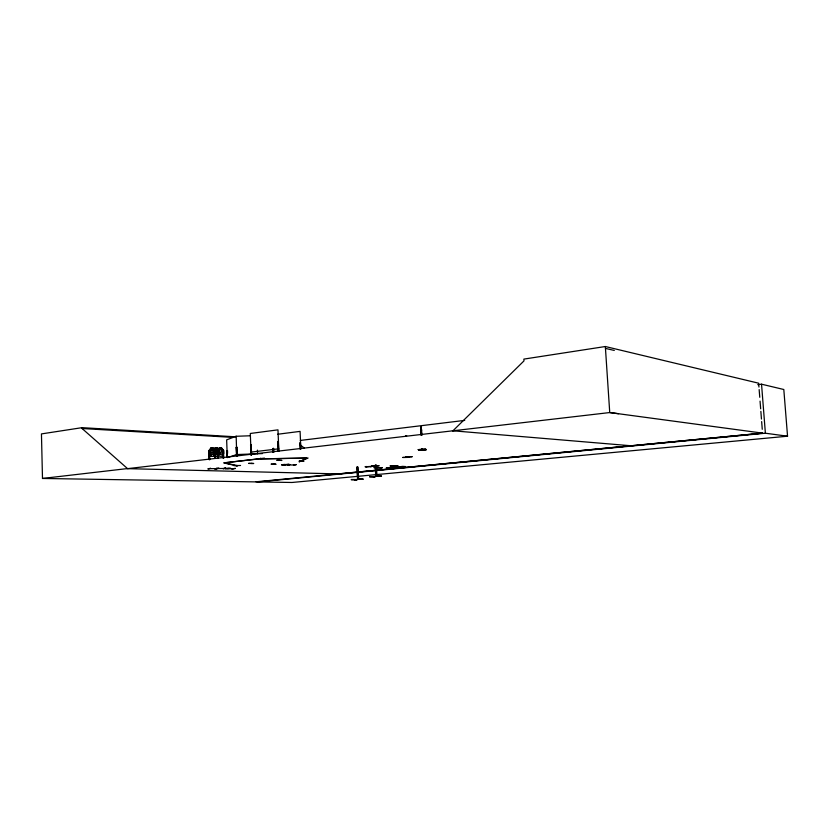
<?xml version="1.0" encoding="UTF-8"?>
<svg xmlns="http://www.w3.org/2000/svg" width="829" height="829" viewBox="0 0 829 829"><rect width="100%" height="100%" fill="white"/><g stroke="black" fill="none" stroke-linecap="round" stroke-linejoin="round"><path stroke-width="1.24" d="M421.111 434.976L420.821 426.769M421.515 435.266L420.935 426.997L421.629 430.272L420.821 426.686L420.852 429.577M210.939 447.919L213.063 447.836L214.265 452.821L212.929 454.52L211.53 454.53L210.058 452.852L210.898 447.847L208.835 450.707L209.613 450.561L209.747 459.722M214.763 450.644L214.815 458.396M217.509 458.344L217.706 450.613L218.162 458.323L217.82 450.458M421.319 432.531L421.287 434.251L420.935 432.096M214.898 458.375L214.732 450.468M282.388 464.914L289.829 464.53L287.87 464.354L288.73 464.375M224.017 468.489L230.856 468.395L217.996 468.54M402.718 457.504L409.153 457.37L402.853 457.401M237.094 447.359L236.472 447.359L237.094 447.359L237.426 456.178M236.69 465.898L237.032 465.401M215.385 458.385L215.83 448.271L216.556 448.261L217.333 450.675L219.27 447.784L221.416 447.784L223.643 450.593L223.747 453.422L221.706 456.271L219.55 456.282L217.416 453.432M213.188 451.95L211.809 453.059L211.084 451.96L211.633 448.282L212.338 448.282L213.136 450.696L213.167 453.515L215.436 456.333L217.592 456.313L219.612 453.473L219.416 450.644L220.006 448.22L220.701 448.22L221.54 451.878L220.182 452.976L219.457 451.888M253.487 463.515L248.596 463.39L253.715 463.473M275.736 464.261L271.062 464.147L275.964 464.219M389.837 468.074L386.2 467.981L390.055 468.033M229.27 468.364L225.592 468.913M214.183 450.696L215.157 447.898L213.167 450.696M214.265 452.821L215.727 454.499L217.125 454.489L218.441 452.8L219.302 447.857M287.155 465.287L289.632 464.644M216.296 468.81L219.022 468.198L216.659 468.82M207.913 468.945L210.607 468.333L208.214 468.903M217.374 451.929L216.006 453.028L215.291 451.94M274.14 464.416L274.71 463.908M382.21 467.701L373.9 467.618L380.894 467.825M375.216 467.494L382.418 467.67L381.848 467.722M380.532 467.846L381.102 467.794M391.381 465.908L391.962 465.846M391.423 465.908L398.272 466.126M396.614 466.281L397.195 466.219M397.951 466.157L390.138 465.939M211.177 456.375L213.374 456.354L215.405 453.504L215.302 450.665L213.043 447.847M213.374 456.354L215.405 453.504M213.063 450.675L215.125 447.826L217.281 447.815L219.509 450.634L219.592 453.473L217.561 456.24M452.955 430.79L523.98 360.895L523.876 359.102L605.336 346.522L758.649 383.205L758.949 387.05M281.539 464.8L282.461 465.028M227.053 456.789L226.991 450.613M236.182 447.38L236.524 456.199M227.053 450.665L227.447 456.738M228.503 457.245L236.866 454.499M366.573 466.893L365.04 466.737L372.76 466.344L366.553 466.893M405.899 457.421L408.946 456.831M233.851 465.649L240.555 465.473M237.239 465.67L237.788 465.67M217.229 447.898L218.359 450.675M208.835 450.707L209.25 459.712L208.856 450.696M264.492 458.116L223.809 462.924L236.089 465.711L237.405 465.639L224.172 462.81L259.218 458.872L308.098 458.043L299.155 461.846L306.699 458.095L260.213 458.914M221.395 447.784L222.607 452.748L221.291 454.437L219.903 454.447L218.441 452.769M222.98 450.593L223.239 458.271L222.877 450.655L223.529 450.624L223.726 458.292M405.754 436.044L406.687 435.805L405.764 436.116M422.645 449.929L422.044 448.727M278.513 460.447L279.021 460.385M274.119 464.209L273.446 464.24L274.337 464.136M214.763 468.82L217.167 468.292M215.022 468.851L217.426 468.344L215.012 468.831M300.658 461.276L301.424 461.225L300.761 461.266M223.084 468.686L225.498 468.147M293.435 465.09L296.295 464.623L293.746 465.162M412.003 456.717L405.65 456.893L412.117 456.727M281.528 464.768L287.891 464.354M226.98 450.914L227.467 450.966M388.221 468.012L403.371 466.551M397.651 467.1L398.2 467.048M235.737 436.821L82.05 427.66L41.45 433.909L42.486 478.457L291.984 482.478L787.55 436.209L783.809 389.506L761.54 384.19L757.747 384.656M231.705 468.862L235.446 468.416L231.985 468.924M251.933 463.401L251.415 463.452M277.611 434.261L300.088 431.381L300.844 449.038M421.826 449.473L421.723 448.758L422.293 449.95M250.969 455.048L250.576 444.779L251.208 444.727L251.601 455.007M278.202 451.194L278.275 441.37L278.679 451.142M300.316 440.437L464.727 420.386M393.112 467.556L392.728 467.597M300.202 449.09L300.409 442.634L300.678 449.038M251.032 452.095L278.751 448.831M42.486 478.457L127.024 468.623M365.776 466.582L366.501 466.499M277.073 460.24L281.912 460.427L276.845 460.23M294.564 464.924L288.388 465.028M209.592 468.686L215.913 468.603M391.557 467.421L395.205 467.566M256.037 481.794L630.828 445.743M762.649 433.142L631.149 445.774L452.416 430.748M257.539 481.97L765.385 433.215L787.55 436.209M282.72 464.603L284.679 464.447M375.641 475.286L376.946 475.266L376.501 476.364M369.579 476.571L374.781 476.685M381.506 476.064L376.335 476.302M351.309 479.473L356.791 479.545M357.568 479.245L356.812 467.048M363.019 478.975L357.558 478.903M372.884 465.846L379.164 465.711L371.672 466.219M373.775 465.784L371.693 466.219M370.408 466.737L371.299 466.665M420.904 429.857L420.914 427.256M420.749 429.65L421.36 434.634M420.863 432.738L421.184 434.976M418.832 450.22L426.272 449.815L418.842 450.168M236.742 454.561L262.513 453.577M274.43 464.447L274.451 463.919M236.047 436.282L250.482 435.764M284.285 465.038L285.373 464.986M225.436 468.198L223.343 468.686M214.535 450.717L215.198 450.696M227.643 468.706L233.446 468.686M372.19 466.24L372.915 466.25M351.32 479.815L356.802 479.887M357.568 478.924L362.77 479.027M357.33 479.255L363.04 479.328M375.692 476.354L381.485 476.095M369.599 476.924L375.081 477.017M82.05 427.66L82.081 428.51L127.573 468.644L609.74 412.552L618.548 413.712M126.951 468.634L338.626 473.919L762.556 433.132L609.74 412.552L605.336 346.522M396.863 466.261L390.293 466.002M251.208 444.727L251.436 454.997M82.081 428.51L233.187 437.411M277.798 441.422L278.368 451.204M299.932 442.696L300.367 449.1M605.46 348.398L614.289 350.439M300.305 444.976L304.398 448.106M422.21 449.494L422.127 448.727M221.364 447.857L223.571 450.624M420.977 431.235L421.173 432.593L421.173 431.453M761.54 384.19L765.385 433.215M759.157 389.609L759.758 397.288M760.058 401.132L760.659 408.811M760.856 411.371L761.457 419.049M761.654 421.609L762.255 429.287M420.894 427.329L421.142 430.002M421.578 430.21L421.888 435.204M421.319 430.23L421.629 435.215M420.749 429.443L421.101 434.645M379.33 476.053L373.361 476.623M376.387 465.121L376.936 476.323M375.972 465.162L376.397 473.877M375.63 465.1L376.179 476.312M375.216 465.142L375.755 476.343M357.973 467.028L358.615 479.224M357.568 467.069L358.138 479.266M357.216 467.007L357.796 479.214M278.845 451.152L277.974 429.847L250.296 433.474L251.146 455.059M273.632 448.416L273.788 452.178M273.477 448.406L273.632 452.168M273.176 448.468L273.332 452.23M273.01 448.458L273.166 452.219M272.876 448.52L273.021 452.302M260.658 458.178L260.679 458.789M257.404 450.126L257.55 453.764M236.358 447.318L236.752 456.199L236.172 436.209L226.649 439.878L227.312 457.639M227.529 450.707L227.56 453.494M420.749 426.78L420.811 429.743M214.701 449.732L215.903 451.867L214.815 454.085L216.276 452.261L217.882 454.064L216.638 451.846L217.675 449.722L216.276 451.432L214.794 449.701M396.459 466.955L400.345 467.09L396.469 466.945M209.032 453.515L211.208 456.375L209.032 453.515M299.3 461.048L303.932 461.266L299.31 461.059M405.505 466.582L401.63 466.489L405.505 466.572M357.755 478.167L358.563 478.188L357.745 478.178M361.071 478.965L354.885 479.856L361.071 478.965M425.671 449.131L418.189 449.629L425.671 449.131"/></g></svg>
